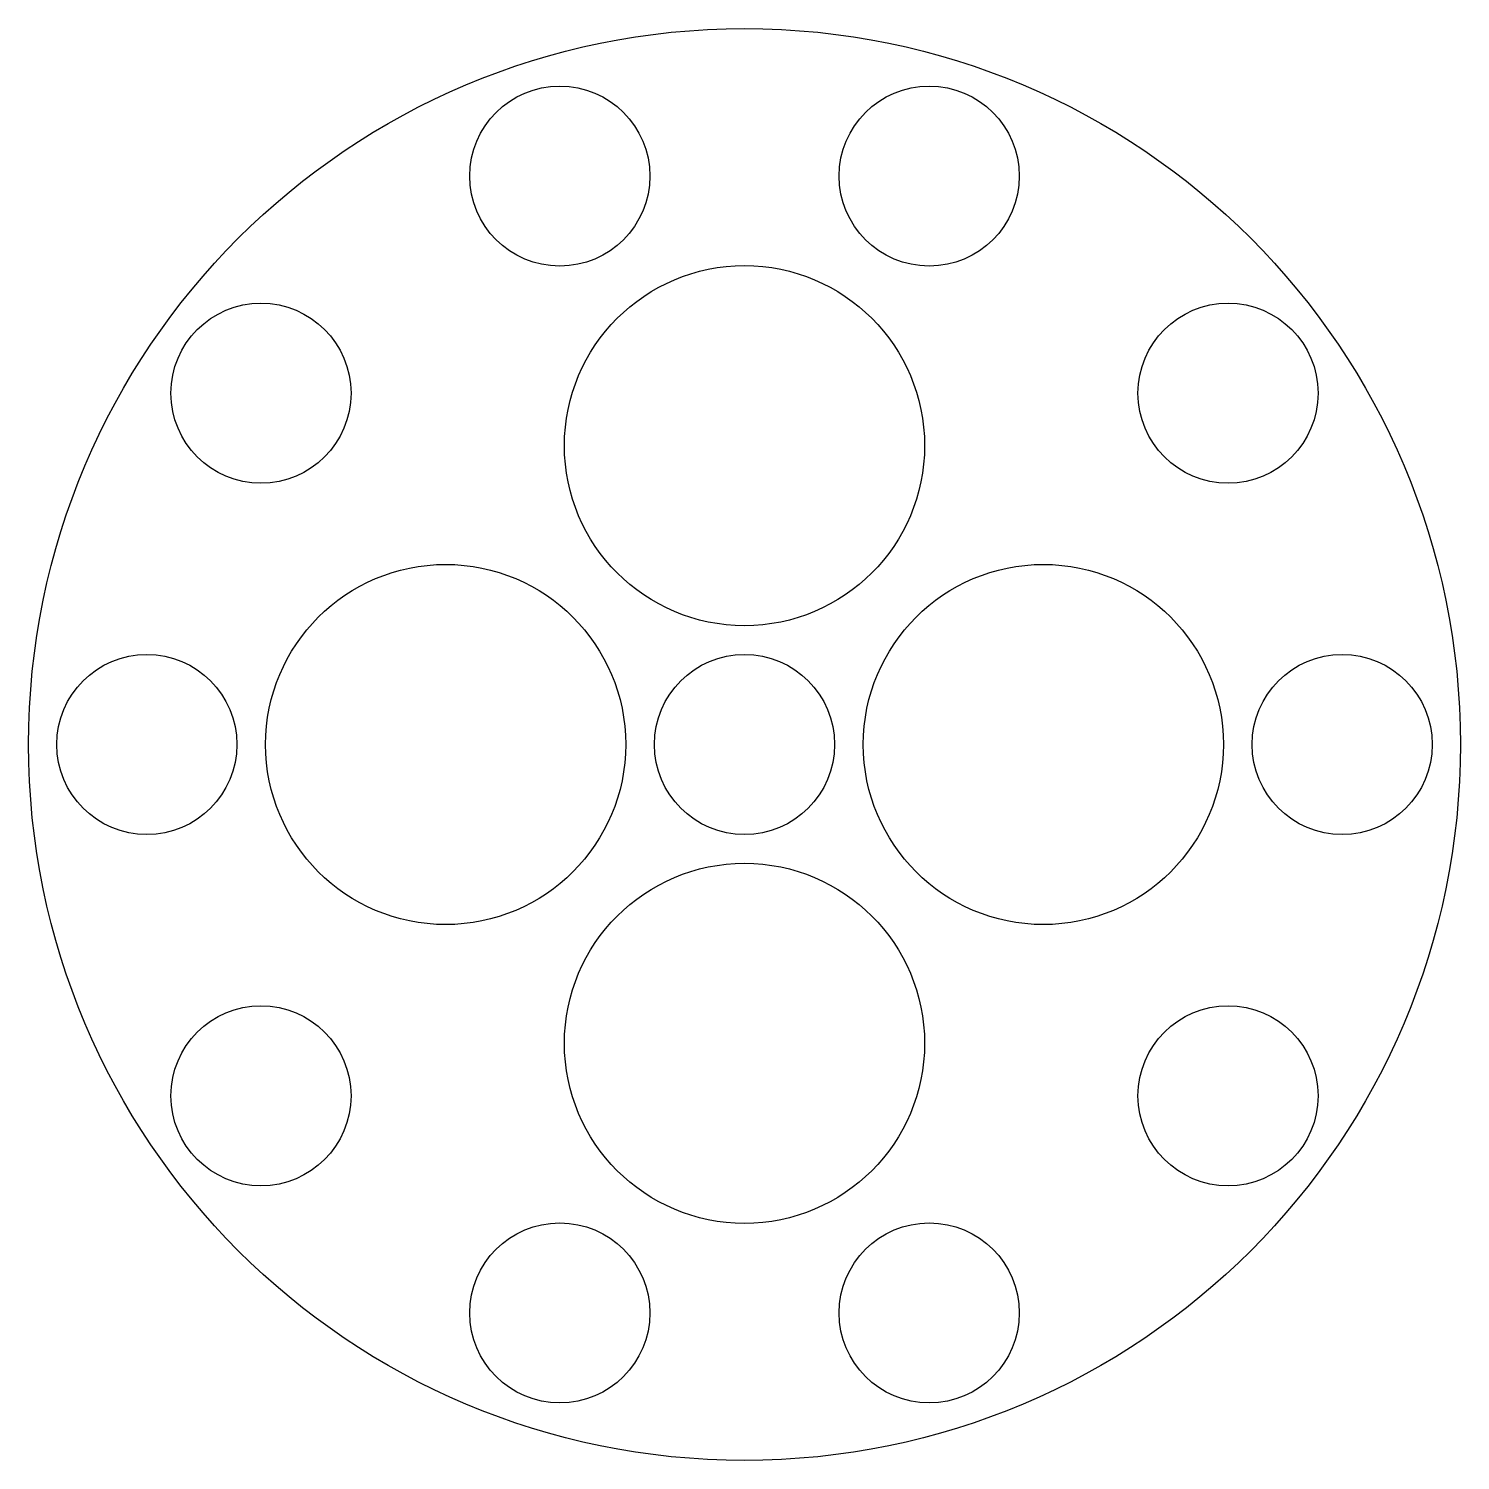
# Model space of a CAD drawing. Header units: millimetres. Extents: x -80 to 80, y -80 to 80.
import ezdxf

# ---------------------------------------------------------------- set-up
doc = ezdxf.new("R2010")
doc.units = ezdxf.units.MM
doc.layers.add('Shape', color=7, linetype='CONTINUOUS')

msp = doc.modelspace()

# ---------------------------------------------------------------- linework, layer by layer
at = {"layer": 'Shape'}
for p, q in [((-10.5921, 63.6067), (-10.5921, 63.6067, 0.8)), ((-10.5921, 63.6067), (-10.5921, 63.6067, 0.8)), ((30.7421, 63.6067), (30.7421, 63.6067, 0.8)), ((30.7421, 63.6067), (30.7421, 63.6067, 0.8)), ((-44.0321, 39.3111), (-44.0321, 39.3111, 0.8)), ((-44.0321, 39.3111), (-44.0321, 39.3111, 0.8)), ((64.1821, 39.3111), (64.1821, 39.3111, 0.8)), ((64.1821, 39.3111), (64.1821, 39.3111, 0.8)), ((20.15, 33.44), (20.15, 33.44, 0.8)), ((20.15, 33.44), (20.15, 33.44, 0.8)), ((-56.805, 0), (-56.805, 0, 0.8)), ((-56.805, 0), (-56.805, 0, 0.8)), ((-13.29, 0), (-13.29, 0, 0.8)), ((-13.29, 0), (-13.29, 0, 0.8)), ((10.075, 0), (10.075, 0, 0.8)), ((10.075, 0), (10.075, 0, 0.8)), ((53.59, 0), (53.59, 0, 0.8)), ((53.59, 0), (53.59, 0, 0.8)), ((76.955, 0), (76.955, 0, 0.8)), ((76.955, 0), (76.955, 0, 0.8)), ((80.105, 0), (80.105, 0, 0.8)), ((80.105, 0), (80.105, 0, 0.8)), ((20.15, -33.44), (20.15, -33.44, 0.8)), ((20.15, -33.44), (20.15, -33.44, 0.8)), ((-44.0321, -39.3111), (-44.0321, -39.3111, 0.8)), ((-44.0321, -39.3111), (-44.0321, -39.3111, 0.8)), ((64.1821, -39.3111), (64.1821, -39.3111, 0.8)), ((64.1821, -39.3111), (64.1821, -39.3111, 0.8)), ((-10.5921, -63.6067), (-10.5921, -63.6067, 0.8)), ((-10.5921, -63.6067), (-10.5921, -63.6067, 0.8)), ((30.7421, -63.6067), (30.7421, -63.6067, 0.8)), ((30.7421, -63.6067), (30.7421, -63.6067, 0.8))]:
    msp.add_line(p, q, dxfattribs=at)
for centre, radius in [((0, 0), 80.105), ((0, 0), 80.105), ((0, 0), 80.105), ((0, 0), 80.105), ((-20.6671, 63.6067), 10.075), ((-20.6671, 63.6067), 10.075), ((-20.6671, 63.6067), 10.075), ((-20.6671, 63.6067), 10.075), ((20.6671, 63.6067), 10.075), ((20.6671, 63.6067), 10.075), ((20.6671, 63.6067), 10.075), ((20.6671, 63.6067), 10.075), ((0, 33.44), 20.15), ((0, 33.44), 20.15), ((0, 33.44), 20.15), ((0, 33.44), 20.15), ((-54.1071, 39.3111), 10.075), ((-54.1071, 39.3111), 10.075), ((-54.1071, 39.3111), 10.075), ((-54.1071, 39.3111), 10.075), ((54.1071, 39.3111), 10.075), ((54.1071, 39.3111), 10.075), ((54.1071, 39.3111), 10.075), ((54.1071, 39.3111), 10.075), ((-33.44, 0), 20.15), ((-33.44, 0), 20.15), ((-33.44, 0), 20.15), ((-33.44, 0), 20.15), ((33.44, 0), 20.15), ((33.44, 0), 20.15), ((33.44, 0), 20.15), ((33.44, 0), 20.15), ((-66.88, 0), 10.075), ((-66.88, 0), 10.075), ((-66.88, 0), 10.075), ((-66.88, 0), 10.075), ((0, 0), 10.075), ((0, 0), 10.075), ((0, 0), 10.075), ((0, 0), 10.075), ((66.88, 0), 10.075), ((66.88, 0), 10.075), ((66.88, 0), 10.075), ((66.88, 0), 10.075), ((0, -33.44), 20.15), ((0, -33.44), 20.15), ((0, -33.44), 20.15), ((0, -33.44), 20.15), ((-54.1071, -39.3111), 10.075), ((-54.1071, -39.3111), 10.075), ((-54.1071, -39.3111), 10.075), ((-54.1071, -39.3111), 10.075), ((54.1071, -39.3111), 10.075), ((54.1071, -39.3111), 10.075), ((54.1071, -39.3111), 10.075), ((54.1071, -39.3111), 10.075), ((-20.6671, -63.6067), 10.075), ((-20.6671, -63.6067), 10.075), ((-20.6671, -63.6067), 10.075), ((-20.6671, -63.6067), 10.075), ((20.6671, -63.6067), 10.075), ((20.6671, -63.6067), 10.075), ((20.6671, -63.6067), 10.075), ((20.6671, -63.6067), 10.075)]:
    msp.add_circle(centre, radius, dxfattribs=at)

doc.saveas('drawing.dxf')
